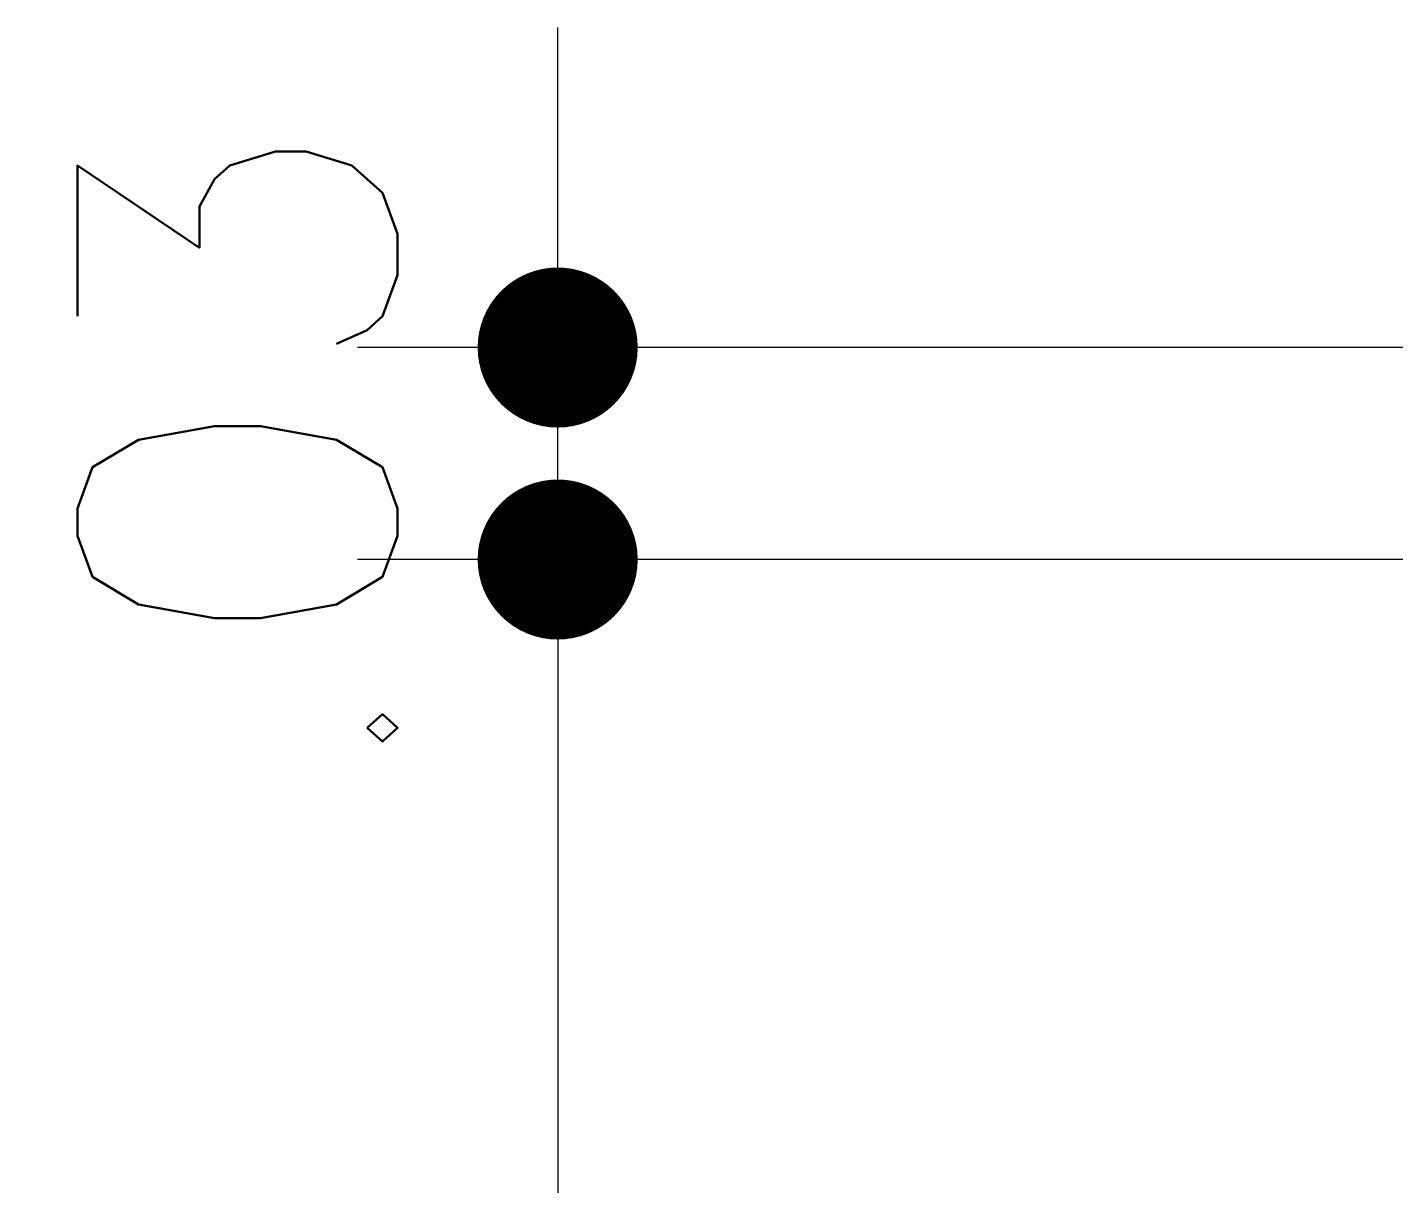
# Model space of a CAD drawing. Header units: inches. Extents: x -55 to 235, y -47 to 159.
# Drawn here: x 108.7106 to 108.9244, y 81.2514 to 81.4324 of the extents above; entities that cross this region are included whole.
import ezdxf

# ---------------------------------------------------------------- set-up
doc = ezdxf.new("R2010")
doc.units = ezdxf.units.IN
doc.header["$LTSCALE"] = 0.03
doc.header["$MEASUREMENT"] = 0
doc.layers.add('AI-Cotas', color=12, linetype='Continuous')
doc.styles.add('RS25', font='romans.shx', dxfattribs={"height": 0.05})
doc.dimstyles.new('Cota 25', dxfattribs={"dimscale": 0.025, "dimtxt": 0.05, "dimasz": 1, "dimexe": 1.25, "dimexo": 0.625, "dimgap": 1, "dimtad": 1, "dimzin": 4, "dimdsep": 46, "dimtxsty": 'RS25', "dimblk": 'DOT', "dimcen": 0.1, "dimclrd": 12, "dimclre": 12, "dimclrt": 2, "dimadec": 0, "dimazin": 0, "dimtfac": 1, "dimtix": 1, "dimtmove": 0, "dimatfit": 3, "dimldrblk": 'DOT', "dimfxl": 1.25, "dimarcsym": 0})

# ---------------------------------------------------------------- blocks, each defined once
blk = doc.blocks.new('_Dot')
at = {"color": 0, "linetype": 'ByBlock', "lineweight": -2}
blk.add_line((-0.5, 0), (-1, 0), dxfattribs=at)
at = {"color": 0, "linetype": 'ByBlock', "const_width": 0.5}
blk.add_lwpolyline([(-0.25, 0, 1), (0.25, 0, 1)], format="xyb", close=True, dxfattribs=at)
blk = doc.blocks.new('*D43')
at = {"layer": 'AI-Cotas', "color": 12, "lineweight": -2, "transparency": 16777216}
for p, q in [((108.79343, 81.40742), (108.79343, 81.43242)), ((109.39847, 81.38242), (108.76218, 81.38242)), ((108.79343, 81.34931), (108.79343, 81.38242)), ((109.39847, 81.34931), (108.76218, 81.34931)), ((108.79343, 81.32431), (108.79343, 81.29931))]:
    blk.add_line(p, q, dxfattribs=at)
at = {"layer": 'DEFPOINTS', "color": 0, "transparency": 16777216}
for p in [(108.79343, 81.38242), (109.41409, 81.38242), (109.41409, 81.34931)]:
    blk.add_point(p, dxfattribs=at)
at = {"layer": 'AI-Cotas', "color": 12, "lineweight": -2, "transparency": 16777216, "xscale": 0.025, "yscale": 0.025, "zscale": 0.025}
for p, rotation in [((108.79343, 81.38242), 270), ((108.79343, 81.34931), 90)]:
    blk.add_blockref('_Dot', p, dxfattribs=dict(at, rotation=rotation))
at = {"layer": 'AI-Cotas', "color": 2, "transparency": 16777216, "insert": (108.74343, 81.36587), "char_height": 0.05, "attachment_point": 5, "rotation": 90, "style": 'RS25'}
blk.add_mtext('.03', dxfattribs=at)
blk = doc.blocks.new('*D45')
at = {"layer": 'AI-Cotas', "color": 12, "lineweight": -2, "transparency": 16777216}
for p, q in [((109.39847, 81.34931), (108.76218, 81.34931)), ((108.79343, 81.32431), (108.79343, 80.97173)), ((109.19167, 80.94673), (108.76218, 80.94673))]:
    blk.add_line(p, q, dxfattribs=at)
at = {"layer": 'DEFPOINTS', "color": 0, "transparency": 16777216}
for p in [(109.41409, 81.34931), (108.79343, 80.94673), (109.20729, 80.94673)]:
    blk.add_point(p, dxfattribs=at)
at = {"layer": 'AI-Cotas', "color": 12, "lineweight": -2, "transparency": 16777216, "xscale": 0.025, "yscale": 0.025, "zscale": 0.025}
for p, rotation in [((108.79343, 81.34931), 90), ((108.79343, 80.94673), 270)]:
    blk.add_blockref('_Dot', p, dxfattribs=dict(at, rotation=rotation))
at = {"layer": 'AI-Cotas', "color": 2, "transparency": 16777216, "insert": (108.74343, 81.14802), "char_height": 0.05, "attachment_point": 5, "rotation": 90, "style": 'RS25'}
blk.add_mtext('.40', dxfattribs=at)

msp = doc.modelspace()

# ---------------------------------------------------------------- dimensions: what is measured, and where the dimension line sits
at = {"layer": 'AI-Cotas'}
for base, p2, angle, picture, middle in [((108.79343, 81.38242), (109.41409, 81.38242), 270, '*D43', (108.74343, 81.36587)), ((108.79343, 80.94673), (109.20729, 80.94673), 90, '*D45', (108.74343, 81.14802))]:
    dim = msp.add_linear_dim(base=base, p1=(109.41409, 81.34931), p2=p2, angle=angle, dimstyle='Cota 25', dxfattribs=at)
    dim.commit()
    dim.dimension.update_dxf_attribs({"geometry": picture, "text_midpoint": middle})

doc.saveas('drawing.dxf')
